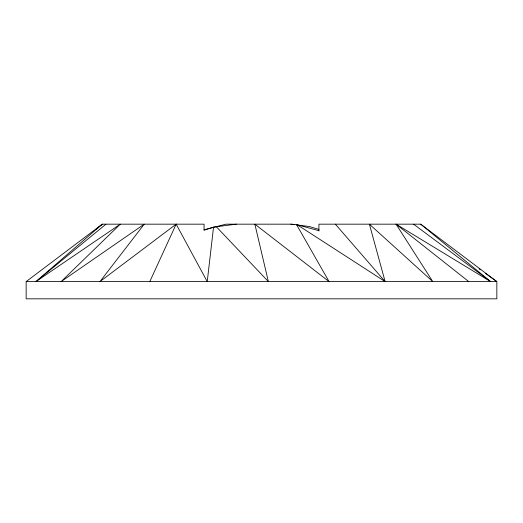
<?xml version="1.0" encoding="UTF-8"?>
<svg xmlns="http://www.w3.org/2000/svg" width="523" height="523" viewBox="0 0 523 523"><rect width="100%" height="100%" fill="white"/><g stroke="black" fill="none" stroke-linecap="round" stroke-linejoin="round"><path stroke-width="0.78" d="M213.547 227.093L207.239 281.596L176.146 224.171L99.952 281.596L144.224 224.171L61.126 281.596L120.29 224.171L35.95 281.596L102.279 224.171L204.055 224.171L204.055 230.244L213.547 227.093L236.337 224.171M149.787 281.596L176.146 224.171M95.984 229.349L102.279 224.171L26.15 281.596L26.15 298.829L496.85 298.829L496.85 281.596L420.721 224.171L318.912 224.171L318.912 231.029M35.95 281.596L105.986 224.171M204.055 229.8L226.008 224.171L290.932 224.171L296.528 224.57L318.912 230.676M26.15 281.596L496.85 281.596L485.632 273.529M290.86 224.171L294.083 224.583M296.502 224.897L309.387 226.544L318.912 229.394M297.254 224.785L385.137 281.596L369.395 224.171L432.783 281.596L396.074 224.171L490.613 281.596L420.721 224.171M479.035 268.783L480.356 269.737M413.575 224.171L490.613 281.596M396.074 224.171L468.758 281.596M216.444 226.871L268.384 281.596L254.864 224.171L329.065 281.596L296.528 224.57M335.367 224.171L385.137 281.596"/></g></svg>
